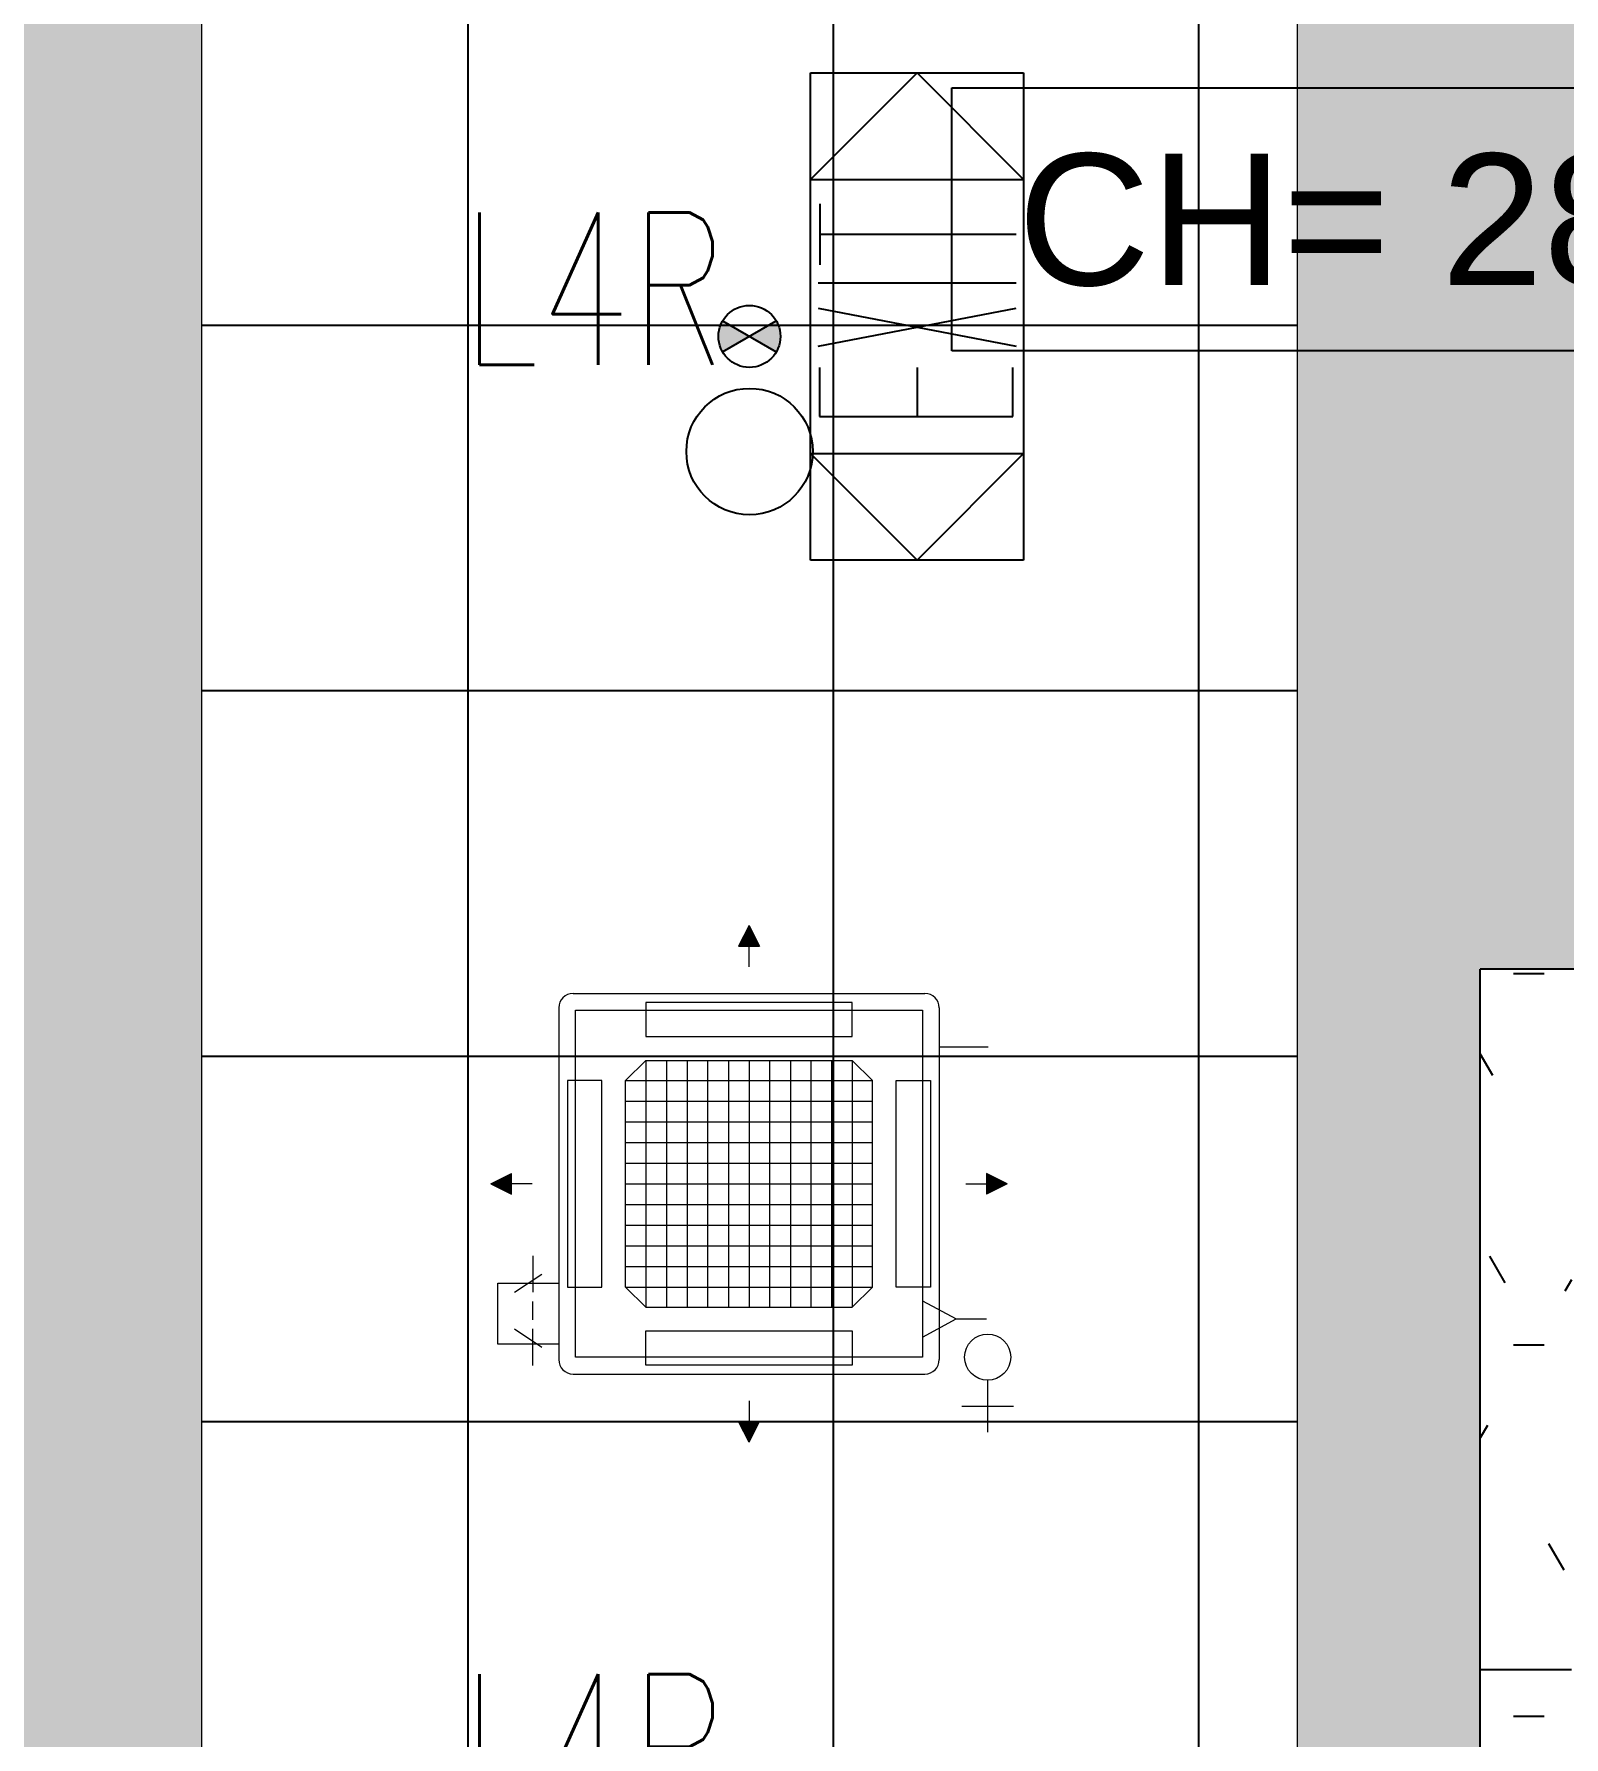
# Model space of a CAD drawing. Header units: millimetres. Extents: x -92759 to 184353, y -15225 to 86714.
# Drawn here: x 82826 to 85339, y 57831 to 60627 of the extents above; entities that cross this region are included whole.
import ezdxf

# ---------------------------------------------------------------- set-up
doc = ezdxf.new("R2010")
doc.units = ezdxf.units.MM
for name, color, linetype in [('0-1', 9, 'Continuous'), ('A-_FURT----_E-1', 8, 'Continuous'), ('A-_WALL----_E', 8, 'Continuous'), ('A-_WALL----_H-1', 9, 'Continuous'), ('A-_WALLPRTN_E', 8, 'Continuous'), ('A-PATT-CONC', 8, 'Continuous'), ('E-_LIGT----_E-', 3, 'Continuous'), ('E-legend', 1, 'Continuous'), ('HF Text', 7, 'Continuous'), ('M-ACMV_FCU', 5, 'Continuous'), ('PDF_M-_ACON----_E-N', 7, 'Continuous')]:
    doc.layers.add(name, color=color, linetype=linetype)
for name, color, linetype, lineweight in [('A--', 134, '500-1-RP', 25), ('HFI 9MM FPB', 94, 'Continuous', 5), ('M-ACMV_CDP', 190, 'DRAIN_PIPE', 25), ('M-ACMV_FCU-1', 86, 'Continuous', 9), ('M-ACMV_FCU-2', 86, 'Continuous', 9), ('M-ACMV_PWR', 1, 'REFRIGERANT', 25), ('M-ACMV_REF_PIPE', 134, '500-1-RP', 25), ('M-ACMV_VCD', 7, 'Continuous', 25)]:
    doc.layers.add(name, color=color, linetype=linetype, lineweight=lineweight)
doc.layers.add('A-_DETA----_ED-2', color=1, linetype='Continuous', true_color=0xff0000)
doc.layers.add('E-_LIGT----_E', color=1, linetype='Continuous', true_color=0xff0000)
doc.styles.add('Arial_4', font='arial.ttf', dxfattribs={"height": 1.8})
doc.styles.add('Simplex', font='simplex_.ttf', dxfattribs={"width": 0.7, "height": 450})
doc.styles.get("Standard").update_dxf_attribs({"font": 'arial.ttf'})
doc.linetypes.add('500-1-RP', pattern='A,0.75,-0.5,0.75,-0.5,0.75,-0.5,0.75,-1.7,["RP",Standard,S=1,R=0,X=-1,Y=-0.5],-1.7', length=7.9)
doc.linetypes.add('DRAIN_PIPE', pattern='A,0.5,-0.2,["D",Standard,S=0.1,R=0,X=-0.1,Y=-0.05],-0.25', length=0.95)
doc.linetypes.add('REFRIGERANT', pattern='A,15,-5.08,["R",Standard,S=2.54,R=0,X=-2.54,Y=-1.27],-5.08', length=25.16)
pattern_1 = [(0, (-11670.95, 40338.29), (609.6, 152.4), [50.292, -406.908, 50.292, -406.908, -2438.4]), (0, (-11670.95, 40338.29), (609.6, 152.4), [-914.4, 50.292, -864.108, 50.292, -406.908, -1066.8]), (0, (-11670.95, 40338.29), (609.6, 152.4), [-2286, 50.292, -254.508, 50.292, -711.708]), (120, (-11442.35, 40414.49), (-436.7823, 451.7291), [50.292, -406.908, 50.292, -406.908, -2438.4]), (120, (-11442.35, 40414.49), (-436.7823, 451.7291), [-914.4, 50.292, -864.108, 50.292, -406.908, -1066.8]), (120, (-11442.35, 40414.49), (-436.7823, 451.7291), [-2286, 50.292, -254.508, 50.292, -711.708]), (240, (-11366.15, 40719.29), (-172.8177, -604.1291), [50.292, -406.908, 50.292, -406.908, -2438.4]), (240, (-11366.15, 40719.29), (-172.8177, -604.1291), [-914.4, 50.292, -864.108, 50.292, -406.908, -1066.8]), (240, (-11366.15, 40719.29), (-172.8177, -604.1291), [-2286, 50.292, -254.508, 50.292, -711.708])]

# ---------------------------------------------------------------- blocks, each defined once
blk = doc.blocks.new('IDA - Exit Sign - IDA - Exit Sign - Both Side - Left _ Right-7545285-BLK8_RHH_2ND STOREY PLAN')
at = {"layer": 'A-_DETA----_ED-2'}
for p, q in [((-163.9, -115.1), (-163.9, -432.5)), ((-83.9, -115.1), (-163.9, -115.1)), ((-48.9, -112.8), (14, -437.8)), ((14, -112.8), (-48.9, -437.8)), ((55.1, -112.8), (55.1, -437.8)), ((185.1, -115.3), (85.1, -115.3)), ((135.1, -115.3), (135.1, -437.8)), ((-83.9, -275), (-163.9, -275)), ((-163.9, -432.5), (-83.9, -432.5))]:
    blk.add_line(p, q, dxfattribs=at)
at = {"layer": 'E-_LIGT----_E'}
for p, q in [((-400, -275), (-225, -100)), ((-400, -450), (-400, -100)), ((-400, -100), (400, -100)), ((-225, -100), (-225, -450)), ((225, -100), (225, -450)), ((400, -275), (225, -100)), ((400, -100), (400, -450)), ((-225, -450), (-400, -275)), ((225, -450), (400, -275)), ((400, -450), (-400, -450))]:
    blk.add_line(p, q, dxfattribs=at)
blk = doc.blocks.new('A$C3019c3af')
at = {"layer": 'A-_WALL----_H-1'}
h = blk.add_hatch(dxfattribs=at)
h.set_pattern_fill('FP_8', color=256, style=0, pattern_type=2)
h.set_pattern_definition(pattern_1)
h.paths.add_polyline_path([(2650, 25200), (2650, 26350), (2500, 26350), (2500, 25200)])
h = blk.add_hatch(dxfattribs=at)
h.set_pattern_fill('FP_8', color=256, style=0, pattern_type=2)
h.set_pattern_definition(pattern_1)
h.paths.add_polyline_path([(7400, 25050), (7400, 25200), (2500, 25200), (2500, 25050), (6928.3, 25050)])
at = {"layer": 'A-_WALL----_E'}
blk.add_line((2500, 25200), (2650, 25200), dxfattribs=at)
at = {"layer": 'A-_WALLPRTN_E'}
for p in [(2500, 19900), (3100, 26350)]:
    blk.add_line(p, (2500, 26350), dxfattribs=at)
at = {"layer": 'A-_FURT----_E-1', "rotation": 89.9999999999976}
blk.add_blockref('IDA - Exit Sign - IDA - Exit Sign - Both Side - Left _ Right-7545285-BLK8_RHH_2ND STOREY PLAN', (1300, 27421.7), dxfattribs=at)
blk = doc.blocks.new('RCP_B8L2')
at = {"layer": 'A-PATT-CONC'}
h = blk.add_hatch(dxfattribs=at)
h.set_pattern_fill('ANSI37', color=256, scale=189, angle=45)
h.set_pattern_definition([(90, (-369518.07, -145677.3), (-600.075, 0), []), (180, (-369518.07, -145677.3), (-6e-14, -600.075), [])])
h.paths.add_polyline_path([(-369518.1, -175677.3), (-367718.1, -175677.3), (-367718.1, -145677.3), (-369518.1, -145677.3)])
at = {"layer": 'HFI 9MM FPB'}
h = blk.add_hatch(dxfattribs=at)
h.set_pattern_fill('ANSI33', color=256, scale=50)
h.set_pattern_definition([(45, (-381589.02, -647239), (-224.5064, 224.5064), []), (45, (-381364.5, -647239), (-224.5064, 224.5064), [158.75, -79.375])])
h.paths.add_polyline_path([(-397818.1, -145727.3), (-400118.1, -145727.3), (-400118.1, -175677.3), (-397818.1, -175677.3), (-397818.1, -149677.3), (-369818.1, -149677.3), (-369818.1, -175677.3), (-400118.1, -175677.3), (-400118.1, -180477.3), (-377418.1, -180477.3), (-377418.1, -194177.3), (-377868.1, -194177.3), (-377868.1, -197377.3), (-373818.1, -197377.3), (-373818.1, -196977.3), (-373218.1, -196977.3), (-373218.1, -197377.3), (-372328.1, -197377.3), (-372328.1, -187777.3), (-373518.1, -187777.3), (-373518.1, -183977.3), (-369718.1, -183977.3), (-369718.1, -184377.3), (-367302.1, -184377.3), (-367302.1, -183227.3), (-367418.1, -183227.3), (-367418.1, -174577.3), (-365018.1, -174577.3), (-365018.1, -174045.3), (-364918.1, -174045.3), (-364918.1, -173009.3), (-365018.1, -173009.3), (-365018.1, -172877.3), (-367418.1, -172877.3), (-367418.1, -161227.3), (-365818.1, -161227.3), (-365818.1, -161927.3), (-362518.1, -161927.3), (-362518.1, -160193), (-362518.1, -159277.3), (-362718.1, -159277.3), (-362718.1, -157677.3), (-364168.1, -157677.3), (-364168.1, -158127.3), (-364455.6, -158127.3), (-365318.1, -158127.3), (-365318.1, -158827.3), (-366818.1, -158827.3), (-366818.1, -159277.3), (-367418.1, -159277.3), (-367418.1, -145307.3), (-369018.1, -145307.3), (-369018.1, -145557.3), (-369818.1, -145557.3), (-369818.1, -147877.3), (-377418.1, -147877.3), (-377418.1, -145557.7), (-379668.1, -145557.7), (-379668.1, -147877.3), (-394868.1, -147877.3), (-394868.1, -146527.3), (-397818.1, -146527.3)])
h.paths.add_polyline_path([(-399868.1, -146002.3), (-398068.1, -146002.3), (-398068.1, -175402.3), (-399868.1, -175402.3)], flags=16)
h.paths.add_polyline_path([(-379218.1, -147877.3), (-379218.1, -146077.3), (-378018.1, -146077.3), (-378018.1, -147877.3), (-369818.1, -147877.3), (-369818.1, -149677.3), (-397818.1, -149677.3), (-397818.1, -147877.3), (-397818.1, -146677.3), (-396618.1, -146677.3), (-395418.1, -146677.3), (-395418.1, -147877.3)], flags=16)
h.paths.add_polyline_path([(-369518.1, -175677.3), (-367718.1, -175677.3), (-367718.1, -145677.3), (-369518.1, -145677.3)], flags=16)
h.paths.add_polyline_path([(-366468.1, -159177.3), (-366468.1, -160977.3), (-365268.1, -160977.3), (-365268.1, -161577.3), (-362868.1, -161577.3), (-362868.1, -159177.3)], flags=16)
h.paths.add_polyline_path([(-376718.1, -196977.3), (-373718.1, -196977.3), (-373718.1, -187977.3), (-373718.1, -187977.3), (-373718.1, -183777.3), (-367718.1, -183777.3), (-367718.1, -175977.3), (-399518.1, -175977.3), (-399518.1, -180177.3), (-376718.1, -180177.3)], flags=16)
blk.add_lwpolyline([(-367418.1, -172877.3), (-367418.1, -161227.3), (-365818.1, -161227.3), (-365818.1, -161927.3), (-362518.1, -161927.3), (-362518.1, -160193), (-362518.1, -159277.3), (-362718.1, -159277.3), (-362718.1, -157677.3), (-364168.1, -157677.3), (-364168.1, -158127.3), (-364455.6, -158127.3), (-365318.1, -158127.3), (-365318.1, -158827.3), (-366818.1, -158827.3), (-366818.1, -159277.3), (-367418.1, -159277.3), (-367418.1, -145307.3)], dxfattribs=at)
blk.add_lwpolyline([(-369518.1, -175677.3), (-367718.1, -175677.3), (-367718.1, -145677.3), (-369518.1, -145677.3)], close=True, dxfattribs=at)
at = {"layer": 'HF Text', "insert": (-368177.7, -159888.2), "char_height": 215.85, "width": 1353.585, "attachment_point": 1, "style": 'Arial_4', "bg_fill": 16, "box_fill_scale": 1.5, "bg_fill_color": 256, "bg_fill_transparency": 0}
blk.add_mtext('CH= 2800', dxfattribs=at)
blk = doc.blocks.new('Power Craft')
at = {"layer": 'E-legend', "lineweight": 25}
h = blk.add_hatch(color=256, dxfattribs=at)
h.dxf.hatch_style = 1
h.paths.add_polyline_path([(-589422.5, -94267.5), (-589466.5, -94242.1, 0.131652), (-589473.4, -94267.5, 0.131652), (-589466.5, -94293)])
h = blk.add_hatch(color=256, dxfattribs=at)
h.dxf.hatch_style = 1
h.paths.add_polyline_path([(-589378.4, -94242.1), (-589422.5, -94267.5), (-589378.4, -94293, 0.131652), (-589371.6, -94267.5, 0.131652)])
for p, q in [((-589466.5, -94242.1), (-589378.4, -94293)), ((-589466.5, -94293), (-589378.4, -94242.1))]:
    blk.add_line(p, q, dxfattribs=at)
blk.add_circle((-589422.5, -94267.5), 50.9, dxfattribs=at)
blk = doc.blocks.new('A$C020d881d')
at = {"layer": 'E-legend', "lineweight": 25}
blk.add_circle((818.7, 172), 103.8, dxfattribs=at)
at = {"layer": 'E-legend', "lineweight": 25, "style": 'Simplex', "width": 0.7}
blk.add_text('L4R', height=250, dxfattribs=at).set_placement((345.2, 314.3))
blk = doc.blocks.new('EL_B8_L2_R4')
at = {"color": 7}
blk.add_blockref('Power Craft', (583122.3, 75056.6), dxfattribs=at)
at = {"layer": 'E-_LIGT----_E-', "ltscale": 0.5}
for p in [(-7118.7, -19572), (-7118.7, -21972)]:
    blk.add_blockref('A$C020d881d', p, dxfattribs=at)
blk = doc.blocks.new('A$C7208cd76')
at = {"layer": 'M-ACMV_FCU', "lineweight": 5}
h = blk.add_hatch(color=256, dxfattribs=at)
h.dxf.hatch_style = 1
h.paths.add_polyline_path([(0, 424.1), (-17, 390.2), (17, 390.2)])
h = blk.add_hatch(color=256, dxfattribs=at)
h.dxf.hatch_style = 1
h.paths.add_polyline_path([(-424.1, 0), (-390.2, -17), (-390.2, 17)])
h = blk.add_hatch(color=256, dxfattribs=at)
h.dxf.hatch_style = 1
h.paths.add_polyline_path([(424.1, 0), (390.2, 17), (390.2, -17)])
h = blk.add_hatch(color=256, dxfattribs=at)
h.dxf.hatch_style = 1
h.paths.add_polyline_path([(0, -424.1), (17, -390.2), (-17, -390.2)])
for p, q in [((0, 424.1), (-17, 390.2)), ((0, 424.1), (17, 390.2)), ((-17, 390.2), (17, 390.2)), ((0, 356.2), (0, 390.2)), ((288.8, 312.5), (-288.8, 312.5)), ((288.9, 312.6), (288.9, 312.6)), ((-312.5, 288.8), (-312.5, -288.8)), ((312.5, 288.8), (312.5, -288.8)), ((312.6, 288.9), (312.6, 288.9)), ((-202.6, 169.6), (-169.6, 202.6)), ((-169.6, 202.6), (169.6, 202.6)), ((-169.6, 202.6), (-169.6, -202.6)), ((-135.7, 202.6), (-135.7, -202.6)), ((-101.8, 202.6), (-101.8, -202.6)), ((-67.9, 202.6), (-67.9, -202.6)), ((-33.9, 202.6), (-33.9, -202.6)), ((0, 202.6), (0, -202.6)), ((33.9, 202.6), (33.9, -202.6)), ((67.9, 202.6), (67.9, -202.6)), ((101.8, 202.6), (101.8, -202.6)), ((135.7, 202.6), (135.7, -202.6)), ((169.6, 202.6), (202.6, 169.6)), ((169.6, 202.6), (169.6, -202.6)), ((-202.6, 169.6), (-202.6, -169.6)), ((202.6, 169.6), (-202.6, 169.6)), ((202.6, 169.6), (202.6, -169.6)), ((202.6, 135.7), (-202.6, 135.7)), ((202.6, 101.8), (-202.6, 101.8)), ((202.6, 67.9), (-202.6, 67.9)), ((202.6, 33.9), (-202.6, 33.9)), ((-424.1, 0), (-390.2, 17)), ((-424.1, 0), (-390.2, -17)), ((-390.2, -17), (-390.2, 17)), ((-356.2, 0), (-390.2, 0)), ((202.6, 0), (-202.6, 0)), ((356.2, 0), (390.2, 0)), ((390.2, 17), (390.2, -17)), ((424.1, 0), (390.2, 17)), ((424.1, 0), (390.2, -17)), ((202.6, -33.9), (-202.6, -33.9)), ((202.6, -67.9), (-202.6, -67.9)), ((202.6, -101.8), (-202.6, -101.8)), ((202.6, -135.7), (-202.6, -135.7)), ((-169.6, -202.6), (-202.6, -169.6)), ((202.6, -169.6), (-202.6, -169.6)), ((169.6, -202.6), (202.6, -169.6)), ((-169.6, -202.6), (169.6, -202.6)), ((288.8, -312.5), (-288.8, -312.5)), ((0, -356.2), (0, -390.2)), ((17, -390.2), (-17, -390.2)), ((0, -424.1), (-17, -390.2)), ((0, -424.1), (17, -390.2))]:
    blk.add_line(p, q, dxfattribs=at)
for points in [[(285, 285), (285, -285), (-285, -285), (-285, 285)], [(-169.6, 241.6), (169.6, 241.6), (169.6, 297.9), (-169.6, 297.9)], [(-241.6, 169.6), (-241.6, -169.6), (-297.9, -169.6), (-297.9, 169.6)], [(241.6, 169.6), (241.6, -169.6), (297.9, -169.6), (297.9, 169.6)], [(-169.6, -241.6), (169.6, -241.6), (169.6, -297.9), (-169.6, -297.9)]]:
    blk.add_lwpolyline(points, close=True, dxfattribs=at)
for centre, start, end in [((-288.8, 288.8), 90, 180), ((288.8, 288.8), 0, 90), ((-288.8, -288.8), 180, 270), ((288.8, -288.8), 270, 0)]:
    blk.add_arc(centre, 23.7, start, end, dxfattribs=at)
blk = doc.blocks.new('A$C49267d6b')
at = {"layer": 'PDF_M-_ACON----_E-N', "lineweight": 0}
for p, q in [((0, 127), (0, 76.2)), ((-25.4, 76.2), (12.7, 101.6)), ((0, 63.5), (0, 38.1)), ((-25.4, 25.4), (12.7, 0)), ((0, -25.4), (0, 25.4))]:
    blk.add_line(p, q, dxfattribs=at)
blk = doc.blocks.new('A$C81577ca4')
at = {"layer": 'A--', "lineweight": 0, "ltscale": 0.75}
for p, q in [((19, -95), (-36, -125)), ((-36, -125), (-86, -125)), ((19, -155), (-36, -125))]:
    blk.add_line(p, q, dxfattribs=at)
blk = doc.blocks.new('SSO')
at = {"layer": 'M-ACMV_PWR', "linetype": 'ByBlock', "lineweight": 5}
for p, q in [((1064770.3, 20778.3), (1064770.3, 20878.3)), ((1064820.3, 20828.3), (1064720.3, 20828.3))]:
    blk.add_line(p, q, dxfattribs=at)
blk.add_circle((1064770.3, 20733.6), 44.6, dxfattribs=at)
blk.add_circle((1064770.3, 20733.6), 44.6, dxfattribs=at)
blk = doc.blocks.new('FCU-2_mini cassette')
at = {"layer": 'M-ACMV_CDP', "lineweight": 5}
blk.add_line((240311.9, -39528.1), (240311.9, -39608.6), dxfattribs=at)
at = {"layer": 'M-ACMV_VCD', "lineweight": 5}
blk.add_lwpolyline([(239824.1, -38903.1), (239824.1, -38803.1), (239924.1, -38803.1), (239924.1, -38903.1)], close=True, dxfattribs=at)
at = {"layer": 'M-ACMV_FCU', "lineweight": 5}
blk.add_blockref('A$C7208cd76', (240087.3, -39215.6), dxfattribs=at)
at = {"layer": 'M-ACMV_PWR', "color": 1, "linetype": 'ByBlock', "lineweight": 5, "xscale": 0.8500000000000222, "yscale": 0.8500000000000222, "zscale": 0.8500000000000222, "rotation": 90}
blk.add_blockref('SSO', (257426.2, -944662.3), dxfattribs=at)
at = {"layer": 'M-ACMV_REF_PIPE', "lineweight": 5, "rotation": 90}
blk.add_blockref('A$C81577ca4', (239740.3, -39519.6), dxfattribs=at)
at = {"layer": 'M-ACMV_VCD', "lineweight": 5, "xscale": -1.181061443391948, "yscale": 1.181061443391948, "zscale": 1.181061443391948, "rotation": 90}
blk.add_blockref('A$C49267d6b', (239939.1, -38860.6), dxfattribs=at)
blk = doc.blocks.new('ACMV_B8_L2')
at = {"layer": 'M-ACMV_FCU-2', "rotation": 90}
blk.add_blockref('FCU-2_mini cassette', (105448.2, -287064.3), dxfattribs=at)

msp = doc.modelspace()

# ---------------------------------------------------------------- block references
at = {"layer": '0-1'}
msp.add_blockref('A$C3019c3af', (82701.1, 32741.2), dxfattribs=at)
at = {"layer": 'A-PATT-CONC'}
msp.add_blockref('RCP_B8L2', (452619.1, 220318.5), dxfattribs=at)
at = {"layer": 'E-legend', "color": 7}
msp.add_blockref('EL_B8_L2_R4', (90301.1, 79341.2), dxfattribs=at)
at = {"layer": 'M-ACMV_FCU-1'}
msp.add_blockref('ACMV_B8_L2', (-60663.6, 105715.9), dxfattribs=at)

doc.saveas('drawing.dxf')
